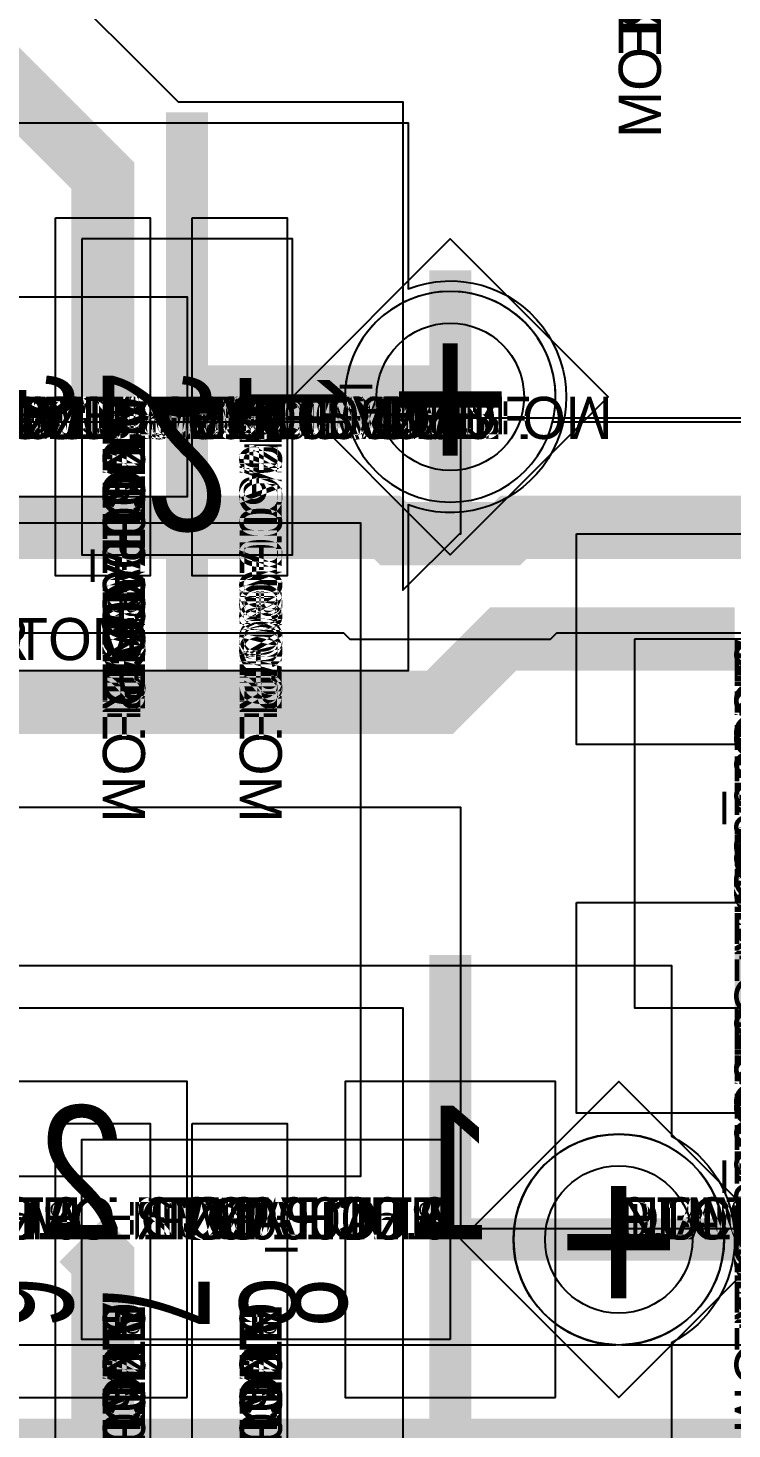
# Model space of a CAD drawing. Extents: x 0 to 323, y 0 to 320.
# Drawn here: x 99.31 to 102.65, y 175.71 to 182.36 of the extents above; entities that cross this region are included whole.
import ezdxf
from ezdxf.enums import TextEntityAlignment as Align

# ---------------------------------------------------------------- set-up
doc = ezdxf.new("R2010")
doc.units = 0
doc.header["$MEASUREMENT"] = 0
doc.layers.get('0').update_dxf_attribs({"linetype": 'CONTINUOUS'})
for name, color, linetype in [('CDN_FIGURES', 7, 'CONTINUOUS'), ('ETCH_BOTTOM', 7, 'CONTINUOUS'), ('ETCH_GND', 3, 'CONTINUOUS'), ('ETCH_INT1', 4, 'CONTINUOUS'), ('ETCH_INT2', 5, 'CONTINUOUS'), ('ETCH_PWR', 6, 'CONTINUOUS'), ('ETCH_TOP', 2, 'CONTINUOUS'), ('MANUFACTURING_NCLEGEND-1-6', 8, 'CONTINUOUS'), ('PACKAGE_GEOMETRY_ASSEMBLY_TOP', 11, 'CONTINUOUS'), ('PACKAGE_GEOMETRY_PIN_NUMBER', 9, 'CONTINUOUS')]:
    doc.layers.add(name, color=color, linetype=linetype)

# ---------------------------------------------------------------- blocks, each defined once
blk = doc.blocks.new('PAD_INFO')
for tag in ['SHAPE_TYPE', 'PAD_HEIGHT', 'PAD_LAYER', 'PAD_TYPE', 'PAD_WIDTH']:
    blk.add_attdef(tag, (0, 0), '', height=0.2)
at = {"flags": 2}
blk.add_attdef('CDN_TYPE', (0, 0), '', height=0.2, dxfattribs=at)
blk = doc.blocks.new('DRILL_INFO')
at = {"flags": 2}
blk.add_attdef('CDN_TYPE', (0, 0), '', height=0.2, dxfattribs=at)
for tag in ['FSHAPE', 'FCHAR', 'DRILL_HEIGHT', 'DIAMETER', 'PLATED', 'DRILL_WIDTH']:
    blk.add_attdef(tag, (0, 0), '', height=0.2)
blk = doc.blocks.new('VIA0700X0300')
at = {"layer": 'ETCH_BOTTOM'}
blk.add_circle((0, 0), 0.35, dxfattribs=at)
at = {"layer": 'ETCH_GND'}
blk.add_circle((0, 0), 0.35, dxfattribs=at)
at = {"layer": 'ETCH_INT1'}
blk.add_circle((0, 0), 0.35, dxfattribs=at)
at = {"layer": 'ETCH_INT2'}
blk.add_circle((0, 0), 0.35, dxfattribs=at)
at = {"layer": 'ETCH_PWR'}
blk.add_circle((0, 0), 0.35, dxfattribs=at)
at = {"layer": 'ETCH_TOP'}
blk.add_circle((0, 0), 0.35, dxfattribs=at)
ref = blk.add_blockref('PAD_INFO', (0, 0))
ref.add_attrib('PAD_LAYER', 'ETCH_TOP', (0, 0), dxfattribs={"height": 0.2})
ref.add_attrib('SHAPE_TYPE', 'NULL', (0, 0), dxfattribs={"height": 0.2})
ref.add_attrib('PAD_TYPE', 'ANTIPAD', (0, 0), dxfattribs={"height": 0.2})
ref.add_attrib('PAD_WIDTH', '0.000000', (0, 0), dxfattribs={"height": 0.2})
ref.add_attrib('PAD_HEIGHT', '0.000000', (0, 0), dxfattribs={"height": 0.2})
ref = blk.add_blockref('PAD_INFO', (0, 0))
ref.add_attrib('PAD_LAYER', 'ETCH_GND', (0, 0), dxfattribs={"height": 0.2})
ref.add_attrib('SHAPE_TYPE', 'NULL', (0, 0), dxfattribs={"height": 0.2})
ref.add_attrib('PAD_TYPE', 'ANTIPAD', (0, 0), dxfattribs={"height": 0.2})
ref.add_attrib('PAD_WIDTH', '0.000000', (0, 0), dxfattribs={"height": 0.2})
ref.add_attrib('PAD_HEIGHT', '0.000000', (0, 0), dxfattribs={"height": 0.2})
ref = blk.add_blockref('PAD_INFO', (0, 0))
ref.add_attrib('PAD_LAYER', 'ETCH_INT1', (0, 0), dxfattribs={"height": 0.2})
ref.add_attrib('SHAPE_TYPE', 'NULL', (0, 0), dxfattribs={"height": 0.2})
ref.add_attrib('PAD_TYPE', 'ANTIPAD', (0, 0), dxfattribs={"height": 0.2})
ref.add_attrib('PAD_WIDTH', '0.000000', (0, 0), dxfattribs={"height": 0.2})
ref.add_attrib('PAD_HEIGHT', '0.000000', (0, 0), dxfattribs={"height": 0.2})
ref = blk.add_blockref('PAD_INFO', (0, 0))
ref.add_attrib('PAD_LAYER', 'ETCH_INT2', (0, 0), dxfattribs={"height": 0.2})
ref.add_attrib('SHAPE_TYPE', 'NULL', (0, 0), dxfattribs={"height": 0.2})
ref.add_attrib('PAD_TYPE', 'ANTIPAD', (0, 0), dxfattribs={"height": 0.2})
ref.add_attrib('PAD_WIDTH', '0.000000', (0, 0), dxfattribs={"height": 0.2})
ref.add_attrib('PAD_HEIGHT', '0.000000', (0, 0), dxfattribs={"height": 0.2})
ref = blk.add_blockref('PAD_INFO', (0, 0))
ref.add_attrib('PAD_LAYER', 'ETCH_PWR', (0, 0), dxfattribs={"height": 0.2})
ref.add_attrib('SHAPE_TYPE', 'NULL', (0, 0), dxfattribs={"height": 0.2})
ref.add_attrib('PAD_TYPE', 'ANTIPAD', (0, 0), dxfattribs={"height": 0.2})
ref.add_attrib('PAD_WIDTH', '0.000000', (0, 0), dxfattribs={"height": 0.2})
ref.add_attrib('PAD_HEIGHT', '0.000000', (0, 0), dxfattribs={"height": 0.2})
ref = blk.add_blockref('PAD_INFO', (0, 0))
ref.add_attrib('PAD_LAYER', 'ETCH_BOTTOM', (0, 0), dxfattribs={"height": 0.2})
ref.add_attrib('SHAPE_TYPE', 'NULL', (0, 0), dxfattribs={"height": 0.2})
ref.add_attrib('PAD_TYPE', 'ANTIPAD', (0, 0), dxfattribs={"height": 0.2})
ref.add_attrib('PAD_WIDTH', '0.000000', (0, 0), dxfattribs={"height": 0.2})
ref.add_attrib('PAD_HEIGHT', '0.000000', (0, 0), dxfattribs={"height": 0.2})
ref = blk.add_blockref('PAD_INFO', (0, 0))
ref.add_attrib('PAD_LAYER', 'ETCH_TOP', (0, 0), dxfattribs={"height": 0.2})
ref.add_attrib('SHAPE_TYPE', 'NULL', (0, 0), dxfattribs={"height": 0.2})
ref.add_attrib('PAD_TYPE', 'THERMAL', (0, 0), dxfattribs={"height": 0.2})
ref.add_attrib('PAD_WIDTH', '0.000000', (0, 0), dxfattribs={"height": 0.2})
ref.add_attrib('PAD_HEIGHT', '0.000000', (0, 0), dxfattribs={"height": 0.2})
ref = blk.add_blockref('PAD_INFO', (0, 0))
ref.add_attrib('PAD_LAYER', 'ETCH_GND', (0, 0), dxfattribs={"height": 0.2})
ref.add_attrib('SHAPE_TYPE', 'NULL', (0, 0), dxfattribs={"height": 0.2})
ref.add_attrib('PAD_TYPE', 'THERMAL', (0, 0), dxfattribs={"height": 0.2})
ref.add_attrib('PAD_WIDTH', '0.000000', (0, 0), dxfattribs={"height": 0.2})
ref.add_attrib('PAD_HEIGHT', '0.000000', (0, 0), dxfattribs={"height": 0.2})
ref = blk.add_blockref('PAD_INFO', (0, 0))
ref.add_attrib('PAD_LAYER', 'ETCH_INT1', (0, 0), dxfattribs={"height": 0.2})
ref.add_attrib('SHAPE_TYPE', 'NULL', (0, 0), dxfattribs={"height": 0.2})
ref.add_attrib('PAD_TYPE', 'THERMAL', (0, 0), dxfattribs={"height": 0.2})
ref.add_attrib('PAD_WIDTH', '0.000000', (0, 0), dxfattribs={"height": 0.2})
ref.add_attrib('PAD_HEIGHT', '0.000000', (0, 0), dxfattribs={"height": 0.2})
ref = blk.add_blockref('PAD_INFO', (0, 0))
ref.add_attrib('PAD_LAYER', 'ETCH_INT2', (0, 0), dxfattribs={"height": 0.2})
ref.add_attrib('SHAPE_TYPE', 'NULL', (0, 0), dxfattribs={"height": 0.2})
ref.add_attrib('PAD_TYPE', 'THERMAL', (0, 0), dxfattribs={"height": 0.2})
ref.add_attrib('PAD_WIDTH', '0.000000', (0, 0), dxfattribs={"height": 0.2})
ref.add_attrib('PAD_HEIGHT', '0.000000', (0, 0), dxfattribs={"height": 0.2})
ref = blk.add_blockref('PAD_INFO', (0, 0))
ref.add_attrib('PAD_LAYER', 'ETCH_PWR', (0, 0), dxfattribs={"height": 0.2})
ref.add_attrib('SHAPE_TYPE', 'NULL', (0, 0), dxfattribs={"height": 0.2})
ref.add_attrib('PAD_TYPE', 'THERMAL', (0, 0), dxfattribs={"height": 0.2})
ref.add_attrib('PAD_WIDTH', '0.000000', (0, 0), dxfattribs={"height": 0.2})
ref.add_attrib('PAD_HEIGHT', '0.000000', (0, 0), dxfattribs={"height": 0.2})
ref = blk.add_blockref('PAD_INFO', (0, 0))
ref.add_attrib('PAD_LAYER', 'ETCH_BOTTOM', (0, 0), dxfattribs={"height": 0.2})
ref.add_attrib('SHAPE_TYPE', 'NULL', (0, 0), dxfattribs={"height": 0.2})
ref.add_attrib('PAD_TYPE', 'THERMAL', (0, 0), dxfattribs={"height": 0.2})
ref.add_attrib('PAD_WIDTH', '0.000000', (0, 0), dxfattribs={"height": 0.2})
ref.add_attrib('PAD_HEIGHT', '0.000000', (0, 0), dxfattribs={"height": 0.2})
ref = blk.add_blockref('PAD_INFO', (0, 0))
ref.add_attrib('PAD_LAYER', 'ETCH_TOP', (0, 0), dxfattribs={"height": 0.2})
ref.add_attrib('SHAPE_TYPE', 'CIRCLE', (0, 0), dxfattribs={"height": 0.2})
ref.add_attrib('PAD_TYPE', 'REGULAR', (0, 0), dxfattribs={"height": 0.2})
ref.add_attrib('PAD_WIDTH', '0.700000', (0, 0), dxfattribs={"height": 0.2})
ref.add_attrib('PAD_HEIGHT', '0.700000', (0, 0), dxfattribs={"height": 0.2})
ref = blk.add_blockref('PAD_INFO', (0, 0))
ref.add_attrib('PAD_LAYER', 'ETCH_GND', (0, 0), dxfattribs={"height": 0.2})
ref.add_attrib('SHAPE_TYPE', 'CIRCLE', (0, 0), dxfattribs={"height": 0.2})
ref.add_attrib('PAD_TYPE', 'REGULAR', (0, 0), dxfattribs={"height": 0.2})
ref.add_attrib('PAD_WIDTH', '0.700000', (0, 0), dxfattribs={"height": 0.2})
ref.add_attrib('PAD_HEIGHT', '0.700000', (0, 0), dxfattribs={"height": 0.2})
ref = blk.add_blockref('PAD_INFO', (0, 0))
ref.add_attrib('PAD_LAYER', 'ETCH_INT1', (0, 0), dxfattribs={"height": 0.2})
ref.add_attrib('SHAPE_TYPE', 'CIRCLE', (0, 0), dxfattribs={"height": 0.2})
ref.add_attrib('PAD_TYPE', 'REGULAR', (0, 0), dxfattribs={"height": 0.2})
ref.add_attrib('PAD_WIDTH', '0.700000', (0, 0), dxfattribs={"height": 0.2})
ref.add_attrib('PAD_HEIGHT', '0.700000', (0, 0), dxfattribs={"height": 0.2})
ref = blk.add_blockref('PAD_INFO', (0, 0))
ref.add_attrib('PAD_LAYER', 'ETCH_INT2', (0, 0), dxfattribs={"height": 0.2})
ref.add_attrib('SHAPE_TYPE', 'CIRCLE', (0, 0), dxfattribs={"height": 0.2})
ref.add_attrib('PAD_TYPE', 'REGULAR', (0, 0), dxfattribs={"height": 0.2})
ref.add_attrib('PAD_WIDTH', '0.700000', (0, 0), dxfattribs={"height": 0.2})
ref.add_attrib('PAD_HEIGHT', '0.700000', (0, 0), dxfattribs={"height": 0.2})
ref = blk.add_blockref('PAD_INFO', (0, 0))
ref.add_attrib('PAD_LAYER', 'ETCH_PWR', (0, 0), dxfattribs={"height": 0.2})
ref.add_attrib('SHAPE_TYPE', 'CIRCLE', (0, 0), dxfattribs={"height": 0.2})
ref.add_attrib('PAD_TYPE', 'REGULAR', (0, 0), dxfattribs={"height": 0.2})
ref.add_attrib('PAD_WIDTH', '0.700000', (0, 0), dxfattribs={"height": 0.2})
ref.add_attrib('PAD_HEIGHT', '0.700000', (0, 0), dxfattribs={"height": 0.2})
ref = blk.add_blockref('PAD_INFO', (0, 0))
ref.add_attrib('PAD_LAYER', 'ETCH_BOTTOM', (0, 0), dxfattribs={"height": 0.2})
ref.add_attrib('SHAPE_TYPE', 'CIRCLE', (0, 0), dxfattribs={"height": 0.2})
ref.add_attrib('PAD_TYPE', 'REGULAR', (0, 0), dxfattribs={"height": 0.2})
ref.add_attrib('PAD_WIDTH', '0.700000', (0, 0), dxfattribs={"height": 0.2})
ref.add_attrib('PAD_HEIGHT', '0.700000', (0, 0), dxfattribs={"height": 0.2})
ref = blk.add_blockref('DRILL_INFO', (0, 0))
ref.add_attrib('DIAMETER', '0.300000', (0, 0), dxfattribs={"height": 0.2})
ref.add_attrib('PLATED', 'PLATED', (0, 0), dxfattribs={"height": 0.2})
ref.add_attrib('FSHAPE', 'DIAMOND', (0, 0), dxfattribs={"height": 0.2})
ref.add_attrib('FCHAR', '+', (0, 0), dxfattribs={"height": 0.2})
ref.add_attrib('DRILL_WIDTH', '1.500000', (0, 0), dxfattribs={"height": 0.2})
ref.add_attrib('DRILL_HEIGHT', '1.500000', (0, 0), dxfattribs={"height": 0.2})
for tag in ['CDN_TYPE', 'PIN']:
    blk.add_attdef(tag, (0, 0), '', height=0.2)
at = {"flags": 2}
for tag in ['PSTKNAME', 'BBV']:
    blk.add_attdef(tag, (0, 0), '', height=0.2, dxfattribs=at)
blk = doc.blocks.new('FIGURE_DIAMOND')
at = {"layer": 'CDN_FIGURES'}
blk.add_lwpolyline([(-0.5, 0), (0, 0.5), (0.5, 0), (0, -0.5)], close=True, dxfattribs=at)
blk = doc.blocks.new('RC1000X1500TS')
at = {"layer": 'ETCH_TOP'}
blk.add_lwpolyline([(-0.5, -0.75), (-0.5, 0.75), (0.5, 0.75), (0.5, -0.75)], close=True, dxfattribs=at)
ref = blk.add_blockref('PAD_INFO', (0, 0))
ref.add_attrib('PAD_LAYER', 'ETCH_TOP', (0, 0), dxfattribs={"height": 0.2})
ref.add_attrib('SHAPE_TYPE', 'NULL', (0, 0), dxfattribs={"height": 0.2})
ref.add_attrib('PAD_TYPE', 'ANTIPAD', (0, 0), dxfattribs={"height": 0.2})
ref.add_attrib('PAD_WIDTH', '0.000000', (0, 0), dxfattribs={"height": 0.2})
ref.add_attrib('PAD_HEIGHT', '0.000000', (0, 0), dxfattribs={"height": 0.2})
ref = blk.add_blockref('PAD_INFO', (0, 0))
ref.add_attrib('PAD_LAYER', 'ETCH_GND', (0, 0), dxfattribs={"height": 0.2})
ref.add_attrib('SHAPE_TYPE', 'NULL', (0, 0), dxfattribs={"height": 0.2})
ref.add_attrib('PAD_TYPE', 'ANTIPAD', (0, 0), dxfattribs={"height": 0.2})
ref.add_attrib('PAD_WIDTH', '0.000000', (0, 0), dxfattribs={"height": 0.2})
ref.add_attrib('PAD_HEIGHT', '0.000000', (0, 0), dxfattribs={"height": 0.2})
ref = blk.add_blockref('PAD_INFO', (0, 0))
ref.add_attrib('PAD_LAYER', 'ETCH_INT1', (0, 0), dxfattribs={"height": 0.2})
ref.add_attrib('SHAPE_TYPE', 'NULL', (0, 0), dxfattribs={"height": 0.2})
ref.add_attrib('PAD_TYPE', 'ANTIPAD', (0, 0), dxfattribs={"height": 0.2})
ref.add_attrib('PAD_WIDTH', '0.000000', (0, 0), dxfattribs={"height": 0.2})
ref.add_attrib('PAD_HEIGHT', '0.000000', (0, 0), dxfattribs={"height": 0.2})
ref = blk.add_blockref('PAD_INFO', (0, 0))
ref.add_attrib('PAD_LAYER', 'ETCH_INT2', (0, 0), dxfattribs={"height": 0.2})
ref.add_attrib('SHAPE_TYPE', 'NULL', (0, 0), dxfattribs={"height": 0.2})
ref.add_attrib('PAD_TYPE', 'ANTIPAD', (0, 0), dxfattribs={"height": 0.2})
ref.add_attrib('PAD_WIDTH', '0.000000', (0, 0), dxfattribs={"height": 0.2})
ref.add_attrib('PAD_HEIGHT', '0.000000', (0, 0), dxfattribs={"height": 0.2})
ref = blk.add_blockref('PAD_INFO', (0, 0))
ref.add_attrib('PAD_LAYER', 'ETCH_PWR', (0, 0), dxfattribs={"height": 0.2})
ref.add_attrib('SHAPE_TYPE', 'NULL', (0, 0), dxfattribs={"height": 0.2})
ref.add_attrib('PAD_TYPE', 'ANTIPAD', (0, 0), dxfattribs={"height": 0.2})
ref.add_attrib('PAD_WIDTH', '0.000000', (0, 0), dxfattribs={"height": 0.2})
ref.add_attrib('PAD_HEIGHT', '0.000000', (0, 0), dxfattribs={"height": 0.2})
ref = blk.add_blockref('PAD_INFO', (0, 0))
ref.add_attrib('PAD_LAYER', 'ETCH_BOTTOM', (0, 0), dxfattribs={"height": 0.2})
ref.add_attrib('SHAPE_TYPE', 'NULL', (0, 0), dxfattribs={"height": 0.2})
ref.add_attrib('PAD_TYPE', 'ANTIPAD', (0, 0), dxfattribs={"height": 0.2})
ref.add_attrib('PAD_WIDTH', '0.000000', (0, 0), dxfattribs={"height": 0.2})
ref.add_attrib('PAD_HEIGHT', '0.000000', (0, 0), dxfattribs={"height": 0.2})
ref = blk.add_blockref('PAD_INFO', (0, 0))
ref.add_attrib('PAD_LAYER', 'ETCH_TOP', (0, 0), dxfattribs={"height": 0.2})
ref.add_attrib('SHAPE_TYPE', 'NULL', (0, 0), dxfattribs={"height": 0.2})
ref.add_attrib('PAD_TYPE', 'THERMAL', (0, 0), dxfattribs={"height": 0.2})
ref.add_attrib('PAD_WIDTH', '0.000000', (0, 0), dxfattribs={"height": 0.2})
ref.add_attrib('PAD_HEIGHT', '0.000000', (0, 0), dxfattribs={"height": 0.2})
ref = blk.add_blockref('PAD_INFO', (0, 0))
ref.add_attrib('PAD_LAYER', 'ETCH_GND', (0, 0), dxfattribs={"height": 0.2})
ref.add_attrib('SHAPE_TYPE', 'NULL', (0, 0), dxfattribs={"height": 0.2})
ref.add_attrib('PAD_TYPE', 'THERMAL', (0, 0), dxfattribs={"height": 0.2})
ref.add_attrib('PAD_WIDTH', '0.000000', (0, 0), dxfattribs={"height": 0.2})
ref.add_attrib('PAD_HEIGHT', '0.000000', (0, 0), dxfattribs={"height": 0.2})
ref = blk.add_blockref('PAD_INFO', (0, 0))
ref.add_attrib('PAD_LAYER', 'ETCH_INT1', (0, 0), dxfattribs={"height": 0.2})
ref.add_attrib('SHAPE_TYPE', 'NULL', (0, 0), dxfattribs={"height": 0.2})
ref.add_attrib('PAD_TYPE', 'THERMAL', (0, 0), dxfattribs={"height": 0.2})
ref.add_attrib('PAD_WIDTH', '0.000000', (0, 0), dxfattribs={"height": 0.2})
ref.add_attrib('PAD_HEIGHT', '0.000000', (0, 0), dxfattribs={"height": 0.2})
ref = blk.add_blockref('PAD_INFO', (0, 0))
ref.add_attrib('PAD_LAYER', 'ETCH_INT2', (0, 0), dxfattribs={"height": 0.2})
ref.add_attrib('SHAPE_TYPE', 'NULL', (0, 0), dxfattribs={"height": 0.2})
ref.add_attrib('PAD_TYPE', 'THERMAL', (0, 0), dxfattribs={"height": 0.2})
ref.add_attrib('PAD_WIDTH', '0.000000', (0, 0), dxfattribs={"height": 0.2})
ref.add_attrib('PAD_HEIGHT', '0.000000', (0, 0), dxfattribs={"height": 0.2})
ref = blk.add_blockref('PAD_INFO', (0, 0))
ref.add_attrib('PAD_LAYER', 'ETCH_PWR', (0, 0), dxfattribs={"height": 0.2})
ref.add_attrib('SHAPE_TYPE', 'NULL', (0, 0), dxfattribs={"height": 0.2})
ref.add_attrib('PAD_TYPE', 'THERMAL', (0, 0), dxfattribs={"height": 0.2})
ref.add_attrib('PAD_WIDTH', '0.000000', (0, 0), dxfattribs={"height": 0.2})
ref.add_attrib('PAD_HEIGHT', '0.000000', (0, 0), dxfattribs={"height": 0.2})
ref = blk.add_blockref('PAD_INFO', (0, 0))
ref.add_attrib('PAD_LAYER', 'ETCH_BOTTOM', (0, 0), dxfattribs={"height": 0.2})
ref.add_attrib('SHAPE_TYPE', 'NULL', (0, 0), dxfattribs={"height": 0.2})
ref.add_attrib('PAD_TYPE', 'THERMAL', (0, 0), dxfattribs={"height": 0.2})
ref.add_attrib('PAD_WIDTH', '0.000000', (0, 0), dxfattribs={"height": 0.2})
ref.add_attrib('PAD_HEIGHT', '0.000000', (0, 0), dxfattribs={"height": 0.2})
ref = blk.add_blockref('PAD_INFO', (0, 0))
ref.add_attrib('PAD_LAYER', 'ETCH_GND', (0, 0), dxfattribs={"height": 0.2})
ref.add_attrib('SHAPE_TYPE', 'NULL', (0, 0), dxfattribs={"height": 0.2})
ref.add_attrib('PAD_TYPE', 'REGULAR', (0, 0), dxfattribs={"height": 0.2})
ref.add_attrib('PAD_WIDTH', '0.000000', (0, 0), dxfattribs={"height": 0.2})
ref.add_attrib('PAD_HEIGHT', '0.000000', (0, 0), dxfattribs={"height": 0.2})
ref = blk.add_blockref('PAD_INFO', (0, 0))
ref.add_attrib('PAD_LAYER', 'ETCH_INT1', (0, 0), dxfattribs={"height": 0.2})
ref.add_attrib('SHAPE_TYPE', 'NULL', (0, 0), dxfattribs={"height": 0.2})
ref.add_attrib('PAD_TYPE', 'REGULAR', (0, 0), dxfattribs={"height": 0.2})
ref.add_attrib('PAD_WIDTH', '0.000000', (0, 0), dxfattribs={"height": 0.2})
ref.add_attrib('PAD_HEIGHT', '0.000000', (0, 0), dxfattribs={"height": 0.2})
ref = blk.add_blockref('PAD_INFO', (0, 0))
ref.add_attrib('PAD_LAYER', 'ETCH_INT2', (0, 0), dxfattribs={"height": 0.2})
ref.add_attrib('SHAPE_TYPE', 'NULL', (0, 0), dxfattribs={"height": 0.2})
ref.add_attrib('PAD_TYPE', 'REGULAR', (0, 0), dxfattribs={"height": 0.2})
ref.add_attrib('PAD_WIDTH', '0.000000', (0, 0), dxfattribs={"height": 0.2})
ref.add_attrib('PAD_HEIGHT', '0.000000', (0, 0), dxfattribs={"height": 0.2})
ref = blk.add_blockref('PAD_INFO', (0, 0))
ref.add_attrib('PAD_LAYER', 'ETCH_PWR', (0, 0), dxfattribs={"height": 0.2})
ref.add_attrib('SHAPE_TYPE', 'NULL', (0, 0), dxfattribs={"height": 0.2})
ref.add_attrib('PAD_TYPE', 'REGULAR', (0, 0), dxfattribs={"height": 0.2})
ref.add_attrib('PAD_WIDTH', '0.000000', (0, 0), dxfattribs={"height": 0.2})
ref.add_attrib('PAD_HEIGHT', '0.000000', (0, 0), dxfattribs={"height": 0.2})
ref = blk.add_blockref('PAD_INFO', (0, 0))
ref.add_attrib('PAD_LAYER', 'ETCH_BOTTOM', (0, 0), dxfattribs={"height": 0.2})
ref.add_attrib('SHAPE_TYPE', 'NULL', (0, 0), dxfattribs={"height": 0.2})
ref.add_attrib('PAD_TYPE', 'REGULAR', (0, 0), dxfattribs={"height": 0.2})
ref.add_attrib('PAD_WIDTH', '0.000000', (0, 0), dxfattribs={"height": 0.2})
ref.add_attrib('PAD_HEIGHT', '0.000000', (0, 0), dxfattribs={"height": 0.2})
ref = blk.add_blockref('DRILL_INFO', (0, 0))
ref.add_attrib('DIAMETER', '0.000000', (0, 0), dxfattribs={"height": 0.2})
ref.add_attrib('PLATED', 'PLATED', (0, 0), dxfattribs={"height": 0.2})
ref.add_attrib('FSHAPE', 'NULL', (0, 0), dxfattribs={"height": 0.2})
ref.add_attrib('DRILL_WIDTH', '0.000000', (0, 0), dxfattribs={"height": 0.2})
ref.add_attrib('DRILL_HEIGHT', '0.000000', (0, 0), dxfattribs={"height": 0.2})
ref = blk.add_blockref('PAD_INFO', (0, 0))
ref.add_attrib('PAD_LAYER', 'ETCH_TOP', (0, 0), dxfattribs={"height": 0.2})
ref.add_attrib('SHAPE_TYPE', 'RECTANGLE', (0, 0), dxfattribs={"height": 0.2})
ref.add_attrib('PAD_TYPE', 'REGULAR', (0, 0), dxfattribs={"height": 0.2})
ref.add_attrib('PAD_WIDTH', '1.000000', (0, 0), dxfattribs={"height": 0.2})
ref.add_attrib('PAD_HEIGHT', '1.500000', (0, 0), dxfattribs={"height": 0.2})
for tag in ['CDN_TYPE', 'PIN']:
    blk.add_attdef(tag, (0, 0), '', height=0.2)
at = {"flags": 2}
for tag in ['PSTKNAME', 'BBV']:
    blk.add_attdef(tag, (0, 0), '', height=0.2, dxfattribs=at)
blk = doc.blocks.new('F56')
at = {"layer": 'PACKAGE_GEOMETRY_ASSEMBLY_TOP'}
blk.add_lwpolyline([(0, -0.475), (1.75, -0.475), (1.75, 0.475), (0, 0.475)], close=True, dxfattribs=at)
at = {"layer": 'ETCH_TOP'}
ref = blk.add_blockref('RC1000X1500TS', (0, 0), dxfattribs=at)
ref.add_attrib('CDN_TYPE', 'PIN', (0, 0), dxfattribs={"height": 0.2})
ref.add_attrib('PIN', '1', (0, 0), dxfattribs={"height": 0.2})
ref = blk.add_blockref('RC1000X1500TS', (1.75, 0), dxfattribs=at)
ref.add_attrib('CDN_TYPE', 'PIN', (0, 0), dxfattribs={"height": 0.2})
ref.add_attrib('PIN', '2', (0, 0), dxfattribs={"height": 0.2})
at = {"flags": 2}
for tag in ['SYMBOL_TYPE', 'CDN_TYPE', 'REFDES']:
    blk.add_attdef(tag, (0, 0), '', height=0.2, dxfattribs=at)
blk = doc.blocks.new('RC1700X0450TS_NS')
at = {"layer": 'ETCH_TOP'}
blk.add_lwpolyline([(-0.85, -0.225), (-0.85, 0.225), (0.85, 0.225), (0.85, -0.225)], close=True, dxfattribs=at)
ref = blk.add_blockref('PAD_INFO', (0, 0))
ref.add_attrib('PAD_LAYER', 'ETCH_TOP', (0, 0), dxfattribs={"height": 0.2})
ref.add_attrib('SHAPE_TYPE', 'NULL', (0, 0), dxfattribs={"height": 0.2})
ref.add_attrib('PAD_TYPE', 'ANTIPAD', (0, 0), dxfattribs={"height": 0.2})
ref.add_attrib('PAD_WIDTH', '0.000000', (0, 0), dxfattribs={"height": 0.2})
ref.add_attrib('PAD_HEIGHT', '0.000000', (0, 0), dxfattribs={"height": 0.2})
ref = blk.add_blockref('PAD_INFO', (0, 0))
ref.add_attrib('PAD_LAYER', 'ETCH_GND', (0, 0), dxfattribs={"height": 0.2})
ref.add_attrib('SHAPE_TYPE', 'NULL', (0, 0), dxfattribs={"height": 0.2})
ref.add_attrib('PAD_TYPE', 'ANTIPAD', (0, 0), dxfattribs={"height": 0.2})
ref.add_attrib('PAD_WIDTH', '0.000000', (0, 0), dxfattribs={"height": 0.2})
ref.add_attrib('PAD_HEIGHT', '0.000000', (0, 0), dxfattribs={"height": 0.2})
ref = blk.add_blockref('PAD_INFO', (0, 0))
ref.add_attrib('PAD_LAYER', 'ETCH_INT1', (0, 0), dxfattribs={"height": 0.2})
ref.add_attrib('SHAPE_TYPE', 'NULL', (0, 0), dxfattribs={"height": 0.2})
ref.add_attrib('PAD_TYPE', 'ANTIPAD', (0, 0), dxfattribs={"height": 0.2})
ref.add_attrib('PAD_WIDTH', '0.000000', (0, 0), dxfattribs={"height": 0.2})
ref.add_attrib('PAD_HEIGHT', '0.000000', (0, 0), dxfattribs={"height": 0.2})
ref = blk.add_blockref('PAD_INFO', (0, 0))
ref.add_attrib('PAD_LAYER', 'ETCH_INT2', (0, 0), dxfattribs={"height": 0.2})
ref.add_attrib('SHAPE_TYPE', 'NULL', (0, 0), dxfattribs={"height": 0.2})
ref.add_attrib('PAD_TYPE', 'ANTIPAD', (0, 0), dxfattribs={"height": 0.2})
ref.add_attrib('PAD_WIDTH', '0.000000', (0, 0), dxfattribs={"height": 0.2})
ref.add_attrib('PAD_HEIGHT', '0.000000', (0, 0), dxfattribs={"height": 0.2})
ref = blk.add_blockref('PAD_INFO', (0, 0))
ref.add_attrib('PAD_LAYER', 'ETCH_PWR', (0, 0), dxfattribs={"height": 0.2})
ref.add_attrib('SHAPE_TYPE', 'NULL', (0, 0), dxfattribs={"height": 0.2})
ref.add_attrib('PAD_TYPE', 'ANTIPAD', (0, 0), dxfattribs={"height": 0.2})
ref.add_attrib('PAD_WIDTH', '0.000000', (0, 0), dxfattribs={"height": 0.2})
ref.add_attrib('PAD_HEIGHT', '0.000000', (0, 0), dxfattribs={"height": 0.2})
ref = blk.add_blockref('PAD_INFO', (0, 0))
ref.add_attrib('PAD_LAYER', 'ETCH_BOTTOM', (0, 0), dxfattribs={"height": 0.2})
ref.add_attrib('SHAPE_TYPE', 'NULL', (0, 0), dxfattribs={"height": 0.2})
ref.add_attrib('PAD_TYPE', 'ANTIPAD', (0, 0), dxfattribs={"height": 0.2})
ref.add_attrib('PAD_WIDTH', '0.000000', (0, 0), dxfattribs={"height": 0.2})
ref.add_attrib('PAD_HEIGHT', '0.000000', (0, 0), dxfattribs={"height": 0.2})
ref = blk.add_blockref('PAD_INFO', (0, 0))
ref.add_attrib('PAD_LAYER', 'ETCH_TOP', (0, 0), dxfattribs={"height": 0.2})
ref.add_attrib('SHAPE_TYPE', 'NULL', (0, 0), dxfattribs={"height": 0.2})
ref.add_attrib('PAD_TYPE', 'THERMAL', (0, 0), dxfattribs={"height": 0.2})
ref.add_attrib('PAD_WIDTH', '0.000000', (0, 0), dxfattribs={"height": 0.2})
ref.add_attrib('PAD_HEIGHT', '0.000000', (0, 0), dxfattribs={"height": 0.2})
ref = blk.add_blockref('PAD_INFO', (0, 0))
ref.add_attrib('PAD_LAYER', 'ETCH_GND', (0, 0), dxfattribs={"height": 0.2})
ref.add_attrib('SHAPE_TYPE', 'NULL', (0, 0), dxfattribs={"height": 0.2})
ref.add_attrib('PAD_TYPE', 'THERMAL', (0, 0), dxfattribs={"height": 0.2})
ref.add_attrib('PAD_WIDTH', '0.000000', (0, 0), dxfattribs={"height": 0.2})
ref.add_attrib('PAD_HEIGHT', '0.000000', (0, 0), dxfattribs={"height": 0.2})
ref = blk.add_blockref('PAD_INFO', (0, 0))
ref.add_attrib('PAD_LAYER', 'ETCH_INT1', (0, 0), dxfattribs={"height": 0.2})
ref.add_attrib('SHAPE_TYPE', 'NULL', (0, 0), dxfattribs={"height": 0.2})
ref.add_attrib('PAD_TYPE', 'THERMAL', (0, 0), dxfattribs={"height": 0.2})
ref.add_attrib('PAD_WIDTH', '0.000000', (0, 0), dxfattribs={"height": 0.2})
ref.add_attrib('PAD_HEIGHT', '0.000000', (0, 0), dxfattribs={"height": 0.2})
ref = blk.add_blockref('PAD_INFO', (0, 0))
ref.add_attrib('PAD_LAYER', 'ETCH_INT2', (0, 0), dxfattribs={"height": 0.2})
ref.add_attrib('SHAPE_TYPE', 'NULL', (0, 0), dxfattribs={"height": 0.2})
ref.add_attrib('PAD_TYPE', 'THERMAL', (0, 0), dxfattribs={"height": 0.2})
ref.add_attrib('PAD_WIDTH', '0.000000', (0, 0), dxfattribs={"height": 0.2})
ref.add_attrib('PAD_HEIGHT', '0.000000', (0, 0), dxfattribs={"height": 0.2})
ref = blk.add_blockref('PAD_INFO', (0, 0))
ref.add_attrib('PAD_LAYER', 'ETCH_PWR', (0, 0), dxfattribs={"height": 0.2})
ref.add_attrib('SHAPE_TYPE', 'NULL', (0, 0), dxfattribs={"height": 0.2})
ref.add_attrib('PAD_TYPE', 'THERMAL', (0, 0), dxfattribs={"height": 0.2})
ref.add_attrib('PAD_WIDTH', '0.000000', (0, 0), dxfattribs={"height": 0.2})
ref.add_attrib('PAD_HEIGHT', '0.000000', (0, 0), dxfattribs={"height": 0.2})
ref = blk.add_blockref('PAD_INFO', (0, 0))
ref.add_attrib('PAD_LAYER', 'ETCH_BOTTOM', (0, 0), dxfattribs={"height": 0.2})
ref.add_attrib('SHAPE_TYPE', 'NULL', (0, 0), dxfattribs={"height": 0.2})
ref.add_attrib('PAD_TYPE', 'THERMAL', (0, 0), dxfattribs={"height": 0.2})
ref.add_attrib('PAD_WIDTH', '0.000000', (0, 0), dxfattribs={"height": 0.2})
ref.add_attrib('PAD_HEIGHT', '0.000000', (0, 0), dxfattribs={"height": 0.2})
ref = blk.add_blockref('PAD_INFO', (0, 0))
ref.add_attrib('PAD_LAYER', 'ETCH_TOP', (0, 0), dxfattribs={"height": 0.2})
ref.add_attrib('SHAPE_TYPE', 'RECTANGLE', (0, 0), dxfattribs={"height": 0.2})
ref.add_attrib('PAD_TYPE', 'REGULAR', (0, 0), dxfattribs={"height": 0.2})
ref.add_attrib('PAD_WIDTH', '1.700000', (0, 0), dxfattribs={"height": 0.2})
ref.add_attrib('PAD_HEIGHT', '0.450000', (0, 0), dxfattribs={"height": 0.2})
ref = blk.add_blockref('PAD_INFO', (0, 0))
ref.add_attrib('PAD_LAYER', 'ETCH_GND', (0, 0), dxfattribs={"height": 0.2})
ref.add_attrib('SHAPE_TYPE', 'NULL', (0, 0), dxfattribs={"height": 0.2})
ref.add_attrib('PAD_TYPE', 'REGULAR', (0, 0), dxfattribs={"height": 0.2})
ref.add_attrib('PAD_WIDTH', '0.000000', (0, 0), dxfattribs={"height": 0.2})
ref.add_attrib('PAD_HEIGHT', '0.000000', (0, 0), dxfattribs={"height": 0.2})
ref = blk.add_blockref('PAD_INFO', (0, 0))
ref.add_attrib('PAD_LAYER', 'ETCH_INT1', (0, 0), dxfattribs={"height": 0.2})
ref.add_attrib('SHAPE_TYPE', 'NULL', (0, 0), dxfattribs={"height": 0.2})
ref.add_attrib('PAD_TYPE', 'REGULAR', (0, 0), dxfattribs={"height": 0.2})
ref.add_attrib('PAD_WIDTH', '0.000000', (0, 0), dxfattribs={"height": 0.2})
ref.add_attrib('PAD_HEIGHT', '0.000000', (0, 0), dxfattribs={"height": 0.2})
ref = blk.add_blockref('PAD_INFO', (0, 0))
ref.add_attrib('PAD_LAYER', 'ETCH_INT2', (0, 0), dxfattribs={"height": 0.2})
ref.add_attrib('SHAPE_TYPE', 'NULL', (0, 0), dxfattribs={"height": 0.2})
ref.add_attrib('PAD_TYPE', 'REGULAR', (0, 0), dxfattribs={"height": 0.2})
ref.add_attrib('PAD_WIDTH', '0.000000', (0, 0), dxfattribs={"height": 0.2})
ref.add_attrib('PAD_HEIGHT', '0.000000', (0, 0), dxfattribs={"height": 0.2})
ref = blk.add_blockref('PAD_INFO', (0, 0))
ref.add_attrib('PAD_LAYER', 'ETCH_PWR', (0, 0), dxfattribs={"height": 0.2})
ref.add_attrib('SHAPE_TYPE', 'NULL', (0, 0), dxfattribs={"height": 0.2})
ref.add_attrib('PAD_TYPE', 'REGULAR', (0, 0), dxfattribs={"height": 0.2})
ref.add_attrib('PAD_WIDTH', '0.000000', (0, 0), dxfattribs={"height": 0.2})
ref.add_attrib('PAD_HEIGHT', '0.000000', (0, 0), dxfattribs={"height": 0.2})
ref = blk.add_blockref('PAD_INFO', (0, 0))
ref.add_attrib('PAD_LAYER', 'ETCH_BOTTOM', (0, 0), dxfattribs={"height": 0.2})
ref.add_attrib('SHAPE_TYPE', 'NULL', (0, 0), dxfattribs={"height": 0.2})
ref.add_attrib('PAD_TYPE', 'REGULAR', (0, 0), dxfattribs={"height": 0.2})
ref.add_attrib('PAD_WIDTH', '0.000000', (0, 0), dxfattribs={"height": 0.2})
ref.add_attrib('PAD_HEIGHT', '0.000000', (0, 0), dxfattribs={"height": 0.2})
ref = blk.add_blockref('DRILL_INFO', (0, 0))
ref.add_attrib('DIAMETER', '0.000000', (0, 0), dxfattribs={"height": 0.2})
ref.add_attrib('PLATED', 'PLATED', (0, 0), dxfattribs={"height": 0.2})
ref.add_attrib('FSHAPE', 'NULL', (0, 0), dxfattribs={"height": 0.2})
ref.add_attrib('DRILL_WIDTH', '0.000000', (0, 0), dxfattribs={"height": 0.2})
ref.add_attrib('DRILL_HEIGHT', '0.000000', (0, 0), dxfattribs={"height": 0.2})
for tag in ['CDN_TYPE', 'PIN']:
    blk.add_attdef(tag, (0, 0), '', height=0.2)
at = {"flags": 2}
for tag in ['PSTKNAME', 'BBV']:
    blk.add_attdef(tag, (0, 0), '', height=0.2, dxfattribs=at)
blk = doc.blocks.new('F28')
at = {"layer": 'PACKAGE_GEOMETRY_ASSEMBLY_TOP'}
blk.add_lwpolyline([(0.6, -2.525), (3.7, -2.525), (3.7, 0.575), (0.6, 0.575)], close=True, dxfattribs=at)
at = {"layer": 'ETCH_TOP'}
ref = blk.add_blockref('RC1700X0450TS_NS', (0, 0), dxfattribs=at)
ref.add_attrib('CDN_TYPE', 'PIN', (0, 0), dxfattribs={"height": 0.2})
ref.add_attrib('PIN', '1', (0, 0), dxfattribs={"height": 0.2})
ref = blk.add_blockref('RC1700X0450TS_NS', (0, -1.3), dxfattribs=at)
ref.add_attrib('CDN_TYPE', 'PIN', (0, 0), dxfattribs={"height": 0.2})
ref.add_attrib('PIN', '3', (0, 0), dxfattribs={"height": 0.2})
ref = blk.add_blockref('RC1700X0450TS_NS', (0, -0.65), dxfattribs=at)
ref.add_attrib('CDN_TYPE', 'PIN', (0, 0), dxfattribs={"height": 0.2})
ref.add_attrib('PIN', '2', (0, 0), dxfattribs={"height": 0.2})
ref = blk.add_blockref('RC1700X0450TS_NS', (0, -1.95), dxfattribs=at)
ref.add_attrib('CDN_TYPE', 'PIN', (0, 0), dxfattribs={"height": 0.2})
ref.add_attrib('PIN', '4', (0, 0), dxfattribs={"height": 0.2})
ref = blk.add_blockref('RC1700X0450TS_NS', (4.3, -1.95), dxfattribs=at)
ref.add_attrib('CDN_TYPE', 'PIN', (0, 0), dxfattribs={"height": 0.2})
ref.add_attrib('PIN', '5', (0, 0), dxfattribs={"height": 0.2})
ref = blk.add_blockref('RC1700X0450TS_NS', (4.3, 0), dxfattribs=at)
ref.add_attrib('CDN_TYPE', 'PIN', (0, 0), dxfattribs={"height": 0.2})
ref.add_attrib('PIN', '8', (0, 0), dxfattribs={"height": 0.2})
ref = blk.add_blockref('RC1700X0450TS_NS', (4.3, -1.3), dxfattribs=at)
ref.add_attrib('CDN_TYPE', 'PIN', (0, 0), dxfattribs={"height": 0.2})
ref.add_attrib('PIN', '6', (0, 0), dxfattribs={"height": 0.2})
ref = blk.add_blockref('RC1700X0450TS_NS', (4.3, -0.65), dxfattribs=at)
ref.add_attrib('CDN_TYPE', 'PIN', (0, 0), dxfattribs={"height": 0.2})
ref.add_attrib('PIN', '7', (0, 0), dxfattribs={"height": 0.2})
at = {"flags": 2}
for tag in ['SYMBOL_TYPE', 'CDN_TYPE', 'REFDES']:
    blk.add_attdef(tag, (0, 0), '', height=0.2, dxfattribs=at)

msp = doc.modelspace()

# ---------------------------------------------------------------- linework, layer by layer
at = {"layer": 'ETCH_BOTTOM'}
for points, format in [([(100.0626, 180.6055, 0.2, 0.2, 0), (100.0626, 181.9563, 0.2, 0.2, 0)], "xyseb"), ([(95.0125, 180.6556), (97.2625, 180.6556), (97.2625, 181.9056), (101.1127, 181.9056), (101.1127, 181.118, -1.463426), (101.1127, 180.093), (101.1127, 179.3054), (98.4697, 179.3054), (98.3283, 179.1639, -0.418958), (97.6127, 178.843), (97.6127, 178.1626), (97.6542, 178.1212, -0.725097), (97.6127, 177.0763), (97.6127, 176.8054), (95.0903, 176.8054, -0.582014), (94.8627, 175.8763)], "xyb"), ([(101.3126, 180.6055, 0.2, 0.2, 0), (101.3126, 181.2063, 0.2, 0.2, 0)], "xyseb"), ([(100.0626, 180.6055, 0.3, 0.3, 0), (101.3126, 180.6055, 0.3, 0.3, 0)], "xyseb"), ([(100.0626, 179.2547, 0.2, 0.2, 0), (100.0626, 180.6055, 0.2, 0.2, 0)], "xyseb"), ([(101.3126, 180.0047, 0.2, 0.2, 0), (101.3126, 180.6055, 0.2, 0.2, 0)], "xyseb"), ([(101.3126, 176.6055, 0.2, 0.2, 0), (101.3126, 177.9563, 0.2, 0.2, 0)], "xyseb"), ([(99.6626, 174.9555, 0.3, 0.3, 0), (99.6626, 176.5055, 0.3, 0.3, 0), (99.5626, 176.6055, 0.3, 0.3, 0)], "xyseb"), ([(101.3126, 175.2547, 0.2, 0.2, 0), (101.3126, 176.6055, 0.2, 0.2, 0)], "xyseb"), ([(101.3126, 176.6055, 0.2, 0.2, 0), (102.1126, 176.6055, 0.2, 0.2, 0)], "xyseb"), ([(102.1126, 176.6055, 0.2, 0.2, 0), (102.7134, 176.6055, 0.2, 0.2, 0)], "xyseb")]:
    msp.add_lwpolyline(points, format=format, dxfattribs=at)
msp.add_lwpolyline([(100.1627, 175.1847, -1.558329), (99.1625, 175.1847), (99.1625, 175.3054), (98.5125, 175.3054), (98.5125, 177.9056), (102.3627, 177.9056), (102.3627, 177.0955, -0.612319), (102.3627, 176.1155), (102.3627, 175.3054), (100.1627, 175.3054)], format="xyb", close=True, dxfattribs=at)
at = {"layer": 'ETCH_INT1'}
for points, format in [([(107.9555, 183.3556), (105.6755, 181.0756), (105.469, 181.0756), (105.439, 181.1056), (104.6933, 181.1056, 0.087251), (104.5227, 181.0756), (104.4126, 181.0756, 0.198912), (104.059, 180.9291), (103.6155, 180.4856), (101.7981, 180.4856, 1.277006), (100.8271, 180.4856), (98.309, 180.4856), (98.289, 180.5056), (97.3362, 180.5056), (97.3162, 180.4856), (95.559, 180.4856), (95.539, 180.5056), (94.5862, 180.5056)], "xyb"), ([(94.5797, 179.4854, 1.304548), (95.5455, 179.4854), (97.7304, 179.4854), (97.7504, 179.5054), (97.8748, 179.5054), (97.8948, 179.4854), (100.8062, 179.4854), (100.8362, 179.4554), (101.789, 179.4554), (101.819, 179.4854), (104.0297, 179.4854), (104.4638, 179.9195, 1.088866), (105.4481, 180.0754), (105.5855, 180.0754), (108.259, 177.4019, 1), (108.9662, 178.1091), (106.5448, 180.5305), (108.3697, 182.3554), (122.2055, 182.3554)], "xyb"), ([(105.7926, 180.5755, 0.3, 0.3, 0), (105.2619, 180.5755, 0.3, 0.3, 0), (105.2319, 180.6055, 0.3, 0.3, 0), (104.6933, 180.6055, 0.3, 0.3, 0), (104.6633, 180.5755, 0.3, 0.3, 0), (104.4126, 180.5755, 0.3, 0.3, 0), (103.8226, 179.9855, 0.3, 0.3, 0), (101.6119, 179.9855, 0.3, 0.3, 0), (101.5819, 179.9555, 0.3, 0.3, 0), (101.0433, 179.9555, 0.3, 0.3, 0), (101.0133, 179.9855, 0.3, 0.3, 0), (98.1019, 179.9855, 0.3, 0.3, 0), (98.0819, 180.0055, 0.3, 0.3, 0), (97.5433, 180.0055, 0.3, 0.3, 0), (97.5233, 179.9855, 0.3, 0.3, 0), (95.3519, 179.9855, 0.3, 0.3, 0), (95.3319, 180.0055, 0.3, 0.3, 0), (94.7933, 180.0055, 0.3, 0.3, 0), (94.7733, 179.9855, 0.3, 0.3, 0), (93.8826, 179.9855, 0.3, 0.3, 0), (93.0626, 180.8055, 0.3, 0.3, 0), (90.2626, 180.8055, 0.3, 0.3, 0), (89.5626, 180.1055, 0.3, 0.3, 0)], "xyseb")]:
    msp.add_lwpolyline(points, format=format, dxfattribs=at)
msp.add_lwpolyline([(102.6127, 176.6055, 1), (101.6125, 176.6055, 1)], format="xyb", close=True, dxfattribs=at)
at = {"layer": 'ETCH_INT2'}
for points, format in [([(78.7862, 176.3056), (85.789, 176.3056), (85.989, 176.1056), (94.3124, 176.1056, -1.999001), (95.1128, 176.1056), (102.0985, 176.1056, -70.921901), (102.1267, 176.1056), (105.3962, 176.1056), (105.6412, 176.3506), (114.0198, 176.3506), (118.2033, 180.5341, -1.245787), (118.8315, 181.2817), (123.5123, 185.9625, -2.134891), (124.0556, 186.5058), (124.3625, 186.8126), (124.3625, 192.4626), (126.8584, 194.9586, -1.245787), (127.606, 195.5868), (142.8125, 210.7933)], "xyb"), ([(143.3126, 210.5862, 0.3, 0.3, 0), (127.4319, 194.7055, 0.3, 0.3, 0), (127.3126, 194.7055, 0.3, 0.3, 0), (124.8626, 192.2555, 0.3, 0.3, 0), (124.8626, 186.6055, 0.3, 0.3, 0), (119.0846, 180.8275, 0.3, 0.3, 0), (119.0846, 180.7082, 0.3, 0.3, 0), (114.2269, 175.8505, 0.3, 0.3, 0), (105.8483, 175.8505, 0.3, 0.3, 0), (105.6033, 175.6055, 0.3, 0.3, 0), (85.7819, 175.6055, 0.3, 0.3, 0), (85.5819, 175.8055, 0.3, 0.3, 0), (78.9933, 175.8055, 0.3, 0.3, 0), (78.5933, 175.4055, 0.3, 0.3, 0), (70.0433, 175.4055, 0.3, 0.3, 0), (69.6433, 175.0055, 0.3, 0.3, 0), (53.5819, 175.0055, 0.3, 0.3, 0), (52.9819, 175.6055, 0.3, 0.3, 0), (48.3433, 175.6055, 0.3, 0.3, 0), (47.9433, 175.2055, 0.3, 0.3, 0), (22.3626, 175.2055, 0.3, 0.3, 0), (19.7426, 177.8255, 0.3, 0.3, 0), (16.0126, 177.8255, 0.3, 0.3, 0)], "xyseb")]:
    msp.add_lwpolyline(points, format=format, dxfattribs=at)
msp.add_lwpolyline([(101.8127, 180.6055, 1), (100.8125, 180.6055, 1)], format="xyb", close=True, dxfattribs=at)
at = {"layer": 'ETCH_PWR'}
for points in [[(101.8127, 180.6055, 1), (100.8125, 180.6055, 1)], [(102.6127, 176.6055, 1), (101.6125, 176.6055, 1)]]:
    msp.add_lwpolyline(points, format="xyb", close=True, dxfattribs=at)
at = {"layer": 'ETCH_TOP'}
msp.add_lwpolyline([(99.3697, 182.6556), (100.0197, 182.0056), (101.0877, 182.0056), (101.0877, 179.6878), (101.3555, 179.9556), (101.3625, 179.9556), (101.3625, 180.5056), (103.9627, 180.5056)], dxfattribs=at)
for points, format in [([(96.3126, 181.1055, 0.3, 0.3, 0), (97.3626, 182.1555, 0.3, 0.3, 0), (99.1626, 182.1555, 0.3, 0.3, 0), (99.6626, 181.6555, 0.3, 0.3, 0), (99.6626, 180.6055, 0.3, 0.3, 0)], "xyseb"), ([(102.6626, 179.4555, 0.3, 0.3, 0), (101.5626, 179.4555, 0.3, 0.3, 0), (101.2626, 179.1555, 0.3, 0.3, 0), (99.0126, 179.1555, 0.3, 0.3, 0), (99.0126, 180.6055, 0.3, 0.3, 0)], "xyseb"), ([(103.651, 176.6554), (101.3625, 176.6554), (101.3625, 178.6554), (98.5125, 178.6554), (98.5125, 179.2054), (98.3697, 179.2054), (98.1662, 179.0019, -0.30841), (97.6127, 178.8971), (97.6127, 178.0825, -0.272569), (97.9526, 177.7056), (101.0877, 177.7056), (101.0877, 174.9056), (101.3627, 174.9056), (101.3627, 172.3766), (110.6877, 172.3766)], "xyb"), ([(102.6626, 177.7055, 0.5, 0.5, 0), (104.8011, 177.7055, 0.5, 0.5, 0), (104.8361, 177.7405, 0.5, 0.5, 0)], "xyseb"), ([(99.6626, 176.3055, 0.3, 0.3, 0), (99.6626, 174.9555, 0.3, 0.3, 0)], "xyseb")]:
    msp.add_lwpolyline(points, format=format, dxfattribs=at)

# ---------------------------------------------------------------- block references
at = {"xscale": -1}
for p, rotation in [((102.3126, 185.6055), 90), ((98.3126, 180.6055), 180)]:
    msp.add_blockref('F56', p, dxfattribs=dict(at, rotation=rotation))
at = {"rotation": 270}
for name, p in [('F28', (100.3126, 180.6055)), ('F56', (102.6626, 179.4555))]:
    msp.add_blockref(name, p, dxfattribs=at)
at = {"xscale": -1}
msp.add_blockref('F56', (101.3126, 176.6055), dxfattribs=at)
at = {"layer": 'ETCH_TOP', "rotation": 180}
msp.add_blockref('VIA0700X0300', (101.3126, 180.6055), dxfattribs=at)
at = {"layer": 'ETCH_TOP'}
for p in [(97.8126, 179.3555), (102.1126, 176.6055)]:
    msp.add_blockref('VIA0700X0300', p, dxfattribs=at)
at = {"layer": 'MANUFACTURING_NCLEGEND-1-6', "xscale": 1.5, "yscale": 1.5}
for p in [(101.3126, 180.6055), (102.1126, 176.6055)]:
    msp.add_blockref('FIGURE_DIAMOND', p, dxfattribs=at)

# ---------------------------------------------------------------- texts
at = {"layer": 'MANUFACTURING_NCLEGEND-1-6'}
for p in [(101.3126, 180.6055), (102.1126, 176.6055)]:
    msp.add_text('+', height=0.75, dxfattribs=at).set_placement(p, align=Align.MIDDLE_CENTER)
at = {"layer": 'PACKAGE_GEOMETRY_PIN_NUMBER', "width": 0.649606}
for s, p in [('3', (99.0126, 180.6055)), ('2', (99.6626, 180.6055)), ('1', (100.3126, 180.6055)), ('6', (99.0126, 176.3055)), ('7', (99.6626, 176.3055)), ('8', (100.3126, 176.3055))]:
    msp.add_text(s, height=0.508, rotation=270, dxfattribs=at).set_placement(p, align=Align.CENTER)
at = {"layer": 'PACKAGE_GEOMETRY_PIN_NUMBER', "text_generation_flag": 2, "width": 0.88}
msp.add_text('2', height=0.635, rotation=180, dxfattribs=at).set_placement((100.0626, 180.6055), align=Align.CENTER)
for s, p in [('2', (99.5626, 176.6055)), ('1', (101.3126, 176.6055))]:
    msp.add_text(s, height=0.635, dxfattribs=at).set_placement(p, align=Align.CENTER)

doc.saveas('drawing.dxf')
